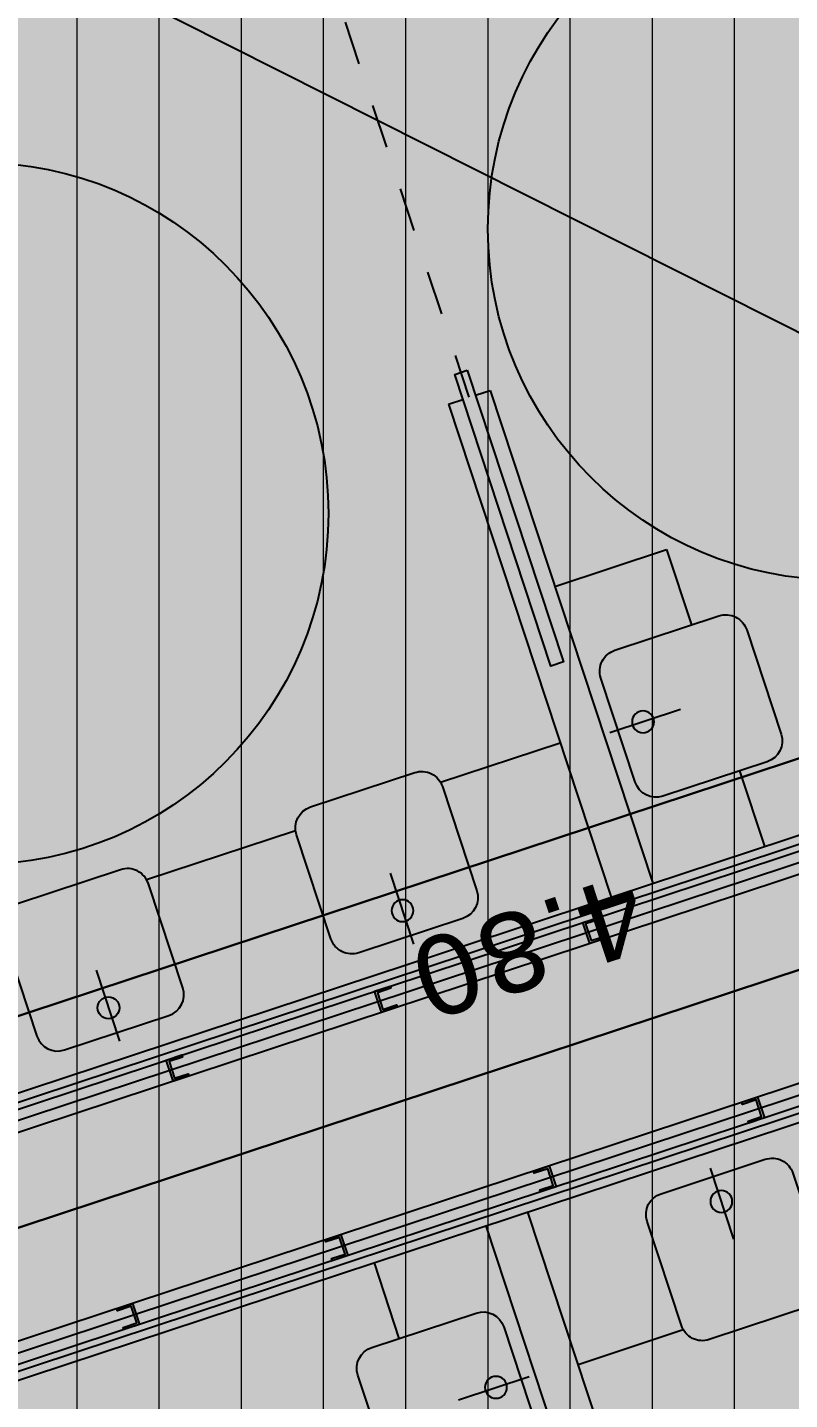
# Model space of a CAD drawing. Header units: metres. Extents: x 678805 to 1359287, y 2747329 to 5497370.
# Drawn here: x 679895.978 to 679897.715, y 2748650.066 to 2748653.192 of the extents above; entities that cross this region are included whole.
import ezdxf

# ---------------------------------------------------------------- set-up
doc = ezdxf.new("R2010")
doc.units = ezdxf.units.M
doc.linetypes.add('XREF_MON_BUILDINGS$0$RAYITAS500', pattern=[0.2, 0.1, -0.1])
for name, color, linetype in [('00_XREF_MON_HSC_PAVEMENT', 7, 'Continuous'), ('00_XREF_TWQ_BUILDINGS', 7, 'Continuous'), ('XREF_MON_BUILDINGS$0$00-Modulos DEFINIDOS', 7, 'Continuous'), ('XREF_MON_BUILDINGS$0$00-Modulos ROOFS', 2, 'Continuous'), ('XREF_MON_BUILDINGS$0$02-L-01_Struture aux', 4, 'Continuous'), ('XREF_MON_BUILDINGS$0$02-L-06_Doors & Windows', 6, 'Continuous'), ('XREF_MON_BUILDINGS$0$02-L-10-ADA requirements', 253, 'Continuous'), ('XREF_MON_BUILDINGS$0$02-L-Insulation', 252, 'Continuous'), ('XREF_MON_BUILDINGS$0$02-L-INT Panel', 5, 'Continuous'), ('XREF_MON_BUILDINGS$0$02-L-panel lines', 7, 'Continuous'), ('XREF_MON_BUILDINGS$0$02_L_Furniture', 7, 'Continuous'), ('XREF_MON_BUILDINGS$0$7.1_Furniture', 7, 'Continuous'), ('XREF_MON_BUILDINGS$0$8.3_Projection 2', 252, 'Continuous'), ('XREF_MON_BUILDINGS$0$COTAUX', 7, 'Continuous')]:
    doc.layers.add(name, color=color, linetype=linetype)
doc.layers.add('XREF_MON_BUILDINGS$0$0-WIPEOUTS', color=7, linetype='Continuous', true_color=0xffffff)
doc.layers.add('XREF_MON_BUILDINGS$0$02-L-06_Walls HATCH 01', color=9, linetype='Continuous', true_color=0x808080)
doc.layers.add('XREF_MON_BUILDINGS$0$00_AUX', color=3, linetype='Continuous', plot=False)
for name, color, linetype, lineweight, true_color in [('XREF_MON_BUILDINGS$0$02-KH-01 Water_Toilets', 7, 'Continuous', 30, 0x3877ff), ('XREF_MON_HSC_PAVEMENT$0$03-TR-Pavement_01_Compacted Ground', 7, 'Continuous', 5, 0x5a4f30), ('XREF_MON_HSC_PAVEMENT$0$03-TR-Pavement_06_Concrete Slab in situ', 7, 'Continuous', 9, 0xf7f7f7)]:
    doc.layers.add(name, color=color, linetype=linetype, lineweight=lineweight, true_color=true_color)
doc.layers.get('XREF_MON_BUILDINGS$0$02-KH-01 Water_Toilets').off()
doc.styles.add('XREF_MON_BUILDINGS$0$E100', font='verdana.ttf', dxfattribs={"height": 0.18})
doc.styles.add('XREF_MON_BUILDINGS$0$Standard', font='arial.ttf')
doc.linetypes.add('XREF_MON_BUILDINGS$0$BATTING', pattern='A,0.0001,-0.1,[134,ltypeshp.shx,S=0.1,R=0,X=-0.1,Y=0],-0.2,[134,ltypeshp.shx,S=0.1,R=180,X=0.1,Y=0],-0.1', length=0.4001)
doc.dimstyles.new('XREF_MON_BUILDINGS$0$E100', dxfattribs={"dimscale": 0.03, "dimtxt": 12, "dimasz": 0.5, "dimexe": 0.1, "dimexo": 1, "dimgap": 4, "dimtad": 1, "dimzin": 0, "dimdsep": 46, "dimtxsty": 'XREF_MON_BUILDINGS$0$E100', "dimblk1": 'XREF_MON_BUILDINGS$0$LINCOT200', "dimblk2": 'XREF_MON_BUILDINGS$0$LINCOT200', "dimsah": 1, "dimcen": 0.1, "dimdle": 0.1, "dimse1": 1, "dimse2": 1, "dimclrt": 256, "dimadec": 0, "dimazin": 0, "dimtfac": 0.015385, "dimtofl": 0, "dimtmove": 0, "dimatfit": 3, "dimldrblk": 'XREF_MON_BUILDINGS$0$LINCOT200', "dimfxl": 1, "dimtolj": 1, "dimtzin": 0, "dimarcsym": 0})

# ---------------------------------------------------------------- blocks, each defined once
blk = doc.blocks.new('XREF_MON_BUILDINGS$0$LINCOT200')
for p, q in [((0, -10), (0, 10)), ((0, 0), (10, 0))]:
    blk.add_line(p, q)
at = {"const_width": 1.88}
blk.add_lwpolyline([(3.54, -3.54), (-3.54, 3.54)], dxfattribs=at)
at = {"layer": 'XREF_MON_BUILDINGS$0$COTAUX'}
blk.add_line((0, 0), (-1.25, 0), dxfattribs=at)
blk = doc.blocks.new('*D89')
at = {"layer": 'DEFPOINTS', "color": 0, "transparency": 16777216}
for p in [(119.6986, -56.8206), (124.4986, -56.8206), (124.4986, -57.2785)]:
    blk.add_point(p, dxfattribs=at)
at = {"layer": 'XREF_MON_BUILDINGS$0$00_AUX', "color": 0, "lineweight": -2, "transparency": 16777216}
blk.add_line((119.7136, -57.2785), (124.4836, -57.2785), dxfattribs=at)
at = {"layer": 'XREF_MON_BUILDINGS$0$00_AUX', "color": 0, "lineweight": -2, "transparency": 16777216, "xscale": 0.015, "yscale": 0.015, "zscale": 0.015, "rotation": 180}
blk.add_blockref('XREF_MON_BUILDINGS$0$LINCOT200', (119.6986, -57.2785), dxfattribs=at)
at = {"layer": 'XREF_MON_BUILDINGS$0$00_AUX', "color": 0, "lineweight": -2, "transparency": 16777216, "xscale": 0.015, "yscale": 0.015, "zscale": 0.015}
blk.add_blockref('XREF_MON_BUILDINGS$0$LINCOT200', (124.4986, -57.2785), dxfattribs=at)
at = {"layer": 'XREF_MON_BUILDINGS$0$00_AUX', "transparency": 16777216, "insert": (122.0986, -57.0644), "char_height": 0.18, "attachment_point": 5, "style": 'XREF_MON_BUILDINGS$0$E100'}
blk.add_mtext('\\A1;4.80', dxfattribs=at)
blk = doc.blocks.new('XREF_MON_BUILDINGS$0$component PICA')
at = {"linetype": 'Continuous', "ltscale": 0.01}
for p, q in [((125, 350), (-125, 350)), ((-175, 300), (-175, 50)), ((175, 50), (175, 300)), ((0, 150), (0, -20)), ((-125, 0), (125, 0))]:
    blk.add_line(p, q, dxfattribs=at)
blk.add_circle((0, 60), 25, dxfattribs=at)
for centre, start, end in [((-125, 300), 90, 180), ((125, 300), 0, 90), ((-125, 50), 180, 270), ((125, 50), 270, 0)]:
    blk.add_arc(centre, 50, start, end, dxfattribs=at)
blk = doc.blocks.new('XREF_MON_BUILDINGS$0$PICA')
at = {"linetype": 'Continuous', "ltscale": 0.01}
for p, q in [((125, 350), (-125, 350)), ((-175, 300), (-175, 50)), ((175, 50), (175, 300)), ((0, 150), (0, -20)), ((-125, 0), (125, 0))]:
    blk.add_line(p, q, dxfattribs=at)
blk.add_circle((0, 60), 25, dxfattribs=at)
for centre, start, end in [((-125, 300), 90, 180), ((125, 300), 0, 90), ((-125, 50), 180, 270), ((125, 50), 270, 0)]:
    blk.add_arc(centre, 50, start, end, dxfattribs=at)
blk = doc.blocks.new('XREF_MON_BUILDINGS$0$A$C61F93961')
at = {"layer": 'XREF_MON_BUILDINGS$0$02-L-06_Walls HATCH 01', "linetype": 'Continuous'}
h = blk.add_hatch(color=256, dxfattribs=at)
h.dxf.hatch_style = 1
h.paths.add_polyline_path([(3.3255, -2.2071), (3.3255, -2.1721), (3.9655, -2.1721), (3.9655, -2.1421), (3.3255, -2.1421), (3.3255, -2.1071), (4.508, -2.1071), (4.508, -2.2071)])
h = blk.add_hatch(color=256, dxfattribs=at)
h.dxf.hatch_style = 1
h.paths.add_polyline_path([(6.313, -2.6121), (6.313, -2.6471), (5.673, -2.6471), (5.673, -2.6771), (6.313, -2.6771), (6.313, -2.7121), (5.1305, -2.7121), (5.1305, -2.6121)])
at = {"layer": 'XREF_MON_BUILDINGS$0$02-L-01_Struture aux', "linetype": 'Continuous'}
for p, q in [((4.593, -4.5313), (4.593, -0.2913)), ((5.0455, -0.288), (5.0455, -4.528))]:
    blk.add_line(p, q, dxfattribs=at)
for points in [[(4.593, -1.2488), (4.593, -1.2863), (4.543, -1.2863), (4.543, -1.2488), (4.548, -1.2488), (4.548, -1.2813), (4.588, -1.2813), (4.588, -1.2488), (4.593, -1.2488)], [(5.0455, -1.5705), (5.0455, -1.533), (5.0955, -1.533), (5.0955, -1.5705), (5.0905, -1.5705), (5.0905, -1.538), (5.0505, -1.538), (5.0505, -1.5705), (5.0455, -1.5705)], [(4.593, -1.7488), (4.593, -1.7863), (4.543, -1.7863), (4.543, -1.7488), (4.548, -1.7488), (4.548, -1.7813), (4.588, -1.7813), (4.588, -1.7488), (4.593, -1.7488)], [(5.0455, -2.0705), (5.0455, -2.033), (5.0955, -2.033), (5.0955, -2.0705), (5.0905, -2.0705), (5.0905, -2.038), (5.0505, -2.038), (5.0505, -2.0705), (5.0455, -2.0705)], [(4.593, -2.2488), (4.593, -2.2863), (4.543, -2.2863), (4.543, -2.2488), (4.548, -2.2488), (4.548, -2.2813), (4.588, -2.2813), (4.588, -2.2488), (4.593, -2.2488)], [(5.0455, -2.5705), (5.0455, -2.533), (5.0955, -2.533), (5.0955, -2.5705), (5.0905, -2.5705), (5.0905, -2.538), (5.0505, -2.538), (5.0505, -2.5705), (5.0455, -2.5705)], [(4.593, -2.7488), (4.593, -2.7863), (4.543, -2.7863), (4.543, -2.7488), (4.548, -2.7488), (4.548, -2.7813), (4.588, -2.7813), (4.588, -2.7488), (4.593, -2.7488)]]:
    blk.add_lwpolyline(points, dxfattribs=at)
at = {"layer": 'XREF_MON_BUILDINGS$0$02-L-06_Doors & Windows', "linetype": 'Continuous'}
blk.add_lwpolyline([(6.373, -2.6771), (5.673, -2.6771), (5.673, -2.6471), (6.373, -2.6471)], close=True, dxfattribs=at)
at = {"layer": 'XREF_MON_BUILDINGS$0$02-L-10-ADA requirements', "linetype": 'Continuous'}
for centre in [(6.413, -1.5147), (6.413, -3.5825)]:
    blk.add_circle(centre, 0.8, dxfattribs=at)
at = {"layer": 'XREF_MON_BUILDINGS$0$02-L-Insulation', "linetype": 'XREF_MON_BUILDINGS$0$BATTING', "ltscale": 0.04}
for p, q in [((4.568, -0.2963), (4.568, -4.5363)), ((5.0705, -4.523), (5.0705, -0.283))]:
    blk.add_line(p, q, dxfattribs=at)
at = {"layer": 'XREF_MON_BUILDINGS$0$02-L-INT Panel', "linetype": 'Continuous'}
for p, q in [((4.508, -4.5113), (4.508, -0.3113)), ((4.528, -4.5313), (4.528, -0.2913)), ((4.543, -4.5313), (4.543, -0.2913)), ((5.0955, -0.288), (5.0955, -4.528)), ((5.1105, -0.288), (5.1105, -4.528)), ((5.1305, -0.308), (5.1305, -4.508))]:
    blk.add_line(p, q, dxfattribs=at)
at = {"layer": 'XREF_MON_BUILDINGS$0$02-L-panel lines', "linetype": 'Continuous'}
for p, q in [((3.3255, -2.1071), (4.508, -2.1071)), ((3.3255, -2.2071), (4.508, -2.2071)), ((3.3255, -2.2071), (4.508, -2.2071)), ((6.313, -2.6121), (5.1305, -2.6121)), ((6.313, -2.6121), (5.1305, -2.6121)), ((6.313, -2.6121), (6.313, -2.6471)), ((6.313, -2.6771), (6.313, -2.7121)), ((6.313, -2.7121), (5.1305, -2.7121))]:
    blk.add_line(p, q, dxfattribs=at)
at = {"layer": 'XREF_MON_BUILDINGS$0$02-L-panel lines', "linetype": 'XREF_MON_BUILDINGS$0$RAYITAS500'}
blk.add_line((6.313, -2.6621), (7.213, -2.6621), dxfattribs=at)
at = {"layer": 'XREF_MON_BUILDINGS$0$02_L_Furniture'}
blk.add_line((5.5, -1.6193), (5.5, -1.9771), dxfattribs=at)
for points in [[(4.143, -2.2071), (4.143, -2.2071), (4.143, -2.4594)], [(5.5, -2.6121), (5.5, -2.6121), (5.5, -2.3251)]]:
    blk.add_lwpolyline(points, dxfattribs=at)
at = {"layer": 'XREF_MON_BUILDINGS$0$8.3_Projection 2', "linetype": 'Continuous'}
for p, q in [((4.327, -1.8386), (4.508, -1.8386)), ((5.8426, -2.7121), (5.8426, -2.9806)), ((5.3116, -2.9806), (5.1305, -2.9806)), ((5.8426, -2.9806), (5.6616, -2.9806))]:
    blk.add_line(p, q, dxfattribs=at)
at = {"layer": 'XREF_MON_BUILDINGS$0$02_L_Furniture', "linetype": 'Continuous', "ltscale": 0.01, "yscale": 0.001, "zscale": 0.001}
for p, xscale, rotation in [((5.19, -1.4453), 0.001, 270), ((5.19, -2.1511), -0.001, 270), ((4.453, -2.6334), -0.001, 90)]:
    blk.add_blockref('XREF_MON_BUILDINGS$0$component PICA', p, dxfattribs=dict(at, xscale=xscale, rotation=rotation))
at = {"layer": 'XREF_MON_BUILDINGS$0$7.1_Furniture', "linetype": 'Continuous', "ltscale": 0.01, "xscale": -0.001000000000000004, "yscale": 0.001000000000000004, "zscale": 0.001000000000000004}
blk.add_blockref('XREF_MON_BUILDINGS$0$PICA', (4.152, -2.0728), dxfattribs=at)
at = {"layer": 'XREF_MON_BUILDINGS$0$7.1_Furniture', "linetype": 'Continuous', "ltscale": 0.01, "xscale": -0.001000000000000004, "yscale": 0.001000000000000004, "zscale": 0.001000000000000004, "rotation": 180}
blk.add_blockref('XREF_MON_BUILDINGS$0$PICA', (5.4866, -2.7465), dxfattribs=at)
blk = doc.blocks.new('XREF_MON_HSC_PAVEMENT')
at = {"layer": 'XREF_MON_HSC_PAVEMENT$0$03-TR-Pavement_01_Compacted Ground', "linetype": 'Continuous'}
h = blk.add_hatch(dxfattribs=at)
h.set_pattern_fill('ANSI31', color=256, scale=0.059, angle=45)
h.set_pattern_definition([(90, (652974.11672, 2717198.73223), (-0.187325, 0), [])])
h.paths.add_polyline_path([(679901.3286, 2748646.0737), (679896.4362, 2748645.5199), (679891.9899, 2748654.2024), (679897.9907, 2748656.1835)], flags=17)
at = {"layer": 'XREF_MON_HSC_PAVEMENT$0$03-TR-Pavement_06_Concrete Slab in situ', "linetype": 'Continuous'}
h = blk.add_hatch(color=256, dxfattribs=at)
h.dxf.hatch_style = 1
h.paths.add_polyline_path([(679897.9907, 2748656.1835), (679891.9899, 2748654.2024), (679895.5773, 2748643.3369), (679901.3286, 2748646.0737)])
blk = doc.blocks.new('XREF_MON_BUILDINGS$0$modulo kiosco')
at = {"layer": 'XREF_MON_BUILDINGS$0$0-WIPEOUTS', "true_color": 0xfcfcfc}
h = blk.add_hatch(color=7, dxfattribs=at)
h.dxf.hatch_style = 1
h.paths.add_polyline_path([(119.6986, -61.6206), (119.6986, -56.8206), (124.4986, -56.8206), (124.4986, -61.6206)])
at = {"layer": 'XREF_MON_BUILDINGS$0$00-Modulos ROOFS'}
blk.add_line((119.6986, -56.8206), (124.4986, -61.6206), dxfattribs=at)
at = {"layer": 'XREF_MON_BUILDINGS$0$00-Modulos ROOFS', "lineweight": 0}
blk.add_lwpolyline([(119.6986, -61.6206), (119.6986, -56.8206), (124.4986, -56.8206), (124.4986, -61.6206)], close=True, dxfattribs=at)
at = {"layer": 'XREF_MON_BUILDINGS$0$00-Modulos ROOFS'}
blk.add_lwpolyline([(124.4986, -57.1206), (124.4986, -56.8206), (124.1986, -56.8206), (119.9986, -56.8206), (119.6986, -56.8206), (119.6986, -57.1206), (119.6986, -61.3206), (119.6986, -61.6206), (119.9986, -61.6206), (124.1986, -61.6206), (124.4986, -61.6206), (124.4986, -61.3206)], close=True, dxfattribs=at)
at = {"layer": 'XREF_MON_BUILDINGS$0$00_AUX', "color": 253, "insert": (120.5956, -58.6322), "char_height": 0.8, "attachment_point": 1, "style": 'XREF_MON_BUILDINGS$0$Standard'}
blk.add_mtext_dynamic_manual_height_columns('23 m2', width=11.402849, gutter_width=4, heights=[0], dxfattribs=at)
at = {"layer": 'XREF_MON_BUILDINGS$0$00_AUX', "color": 253}
dim = blk.add_linear_dim(base=(124.4986, -57.2785), p1=(119.6986, -56.8206), p2=(124.4986, -56.8206), dimstyle='XREF_MON_BUILDINGS$0$E100', dxfattribs=at)
dim.commit()
dim.dimension.update_dxf_attribs({"geometry": '*D89', "text_midpoint": (122.0986, -57.0644)})
blk = doc.blocks.new('XREF_MON_BUILDINGS')
at = {"layer": 'XREF_MON_BUILDINGS$0$02-KH-01 Water_Toilets', "linetype": 'Continuous'}
for p, rotation in [((680030.9549, 2748635.1897), 198.2706825756396), ((679879.9943, 2748514.0789), 108.2706825756396)]:
    blk.add_blockref('XREF_MON_BUILDINGS$0$modulo kiosco', p, dxfattribs=dict(at, rotation=rotation))
at = {"layer": 'XREF_MON_BUILDINGS$0$00-Modulos DEFINIDOS', "rotation": 108.2706826400016}
blk.add_blockref('XREF_MON_BUILDINGS$0$A$C61F93961', (679896.4362, 2748645.5199), dxfattribs=at)

msp = doc.modelspace()

# ---------------------------------------------------------------- block references
at = {"layer": '00_XREF_MON_HSC_PAVEMENT'}
msp.add_blockref('XREF_MON_HSC_PAVEMENT', (0, 0), dxfattribs=at)

# ---------------------------------------------------------------- next in the draw order: block references
at = {"layer": '00_XREF_TWQ_BUILDINGS'}
msp.add_blockref('XREF_MON_BUILDINGS', (0, 0), dxfattribs=at)

# ---------------------------------------------------------------- next in the draw order: block references
msp.add_blockref('XREF_MON_BUILDINGS', (0, 0))

doc.saveas('drawing.dxf')
